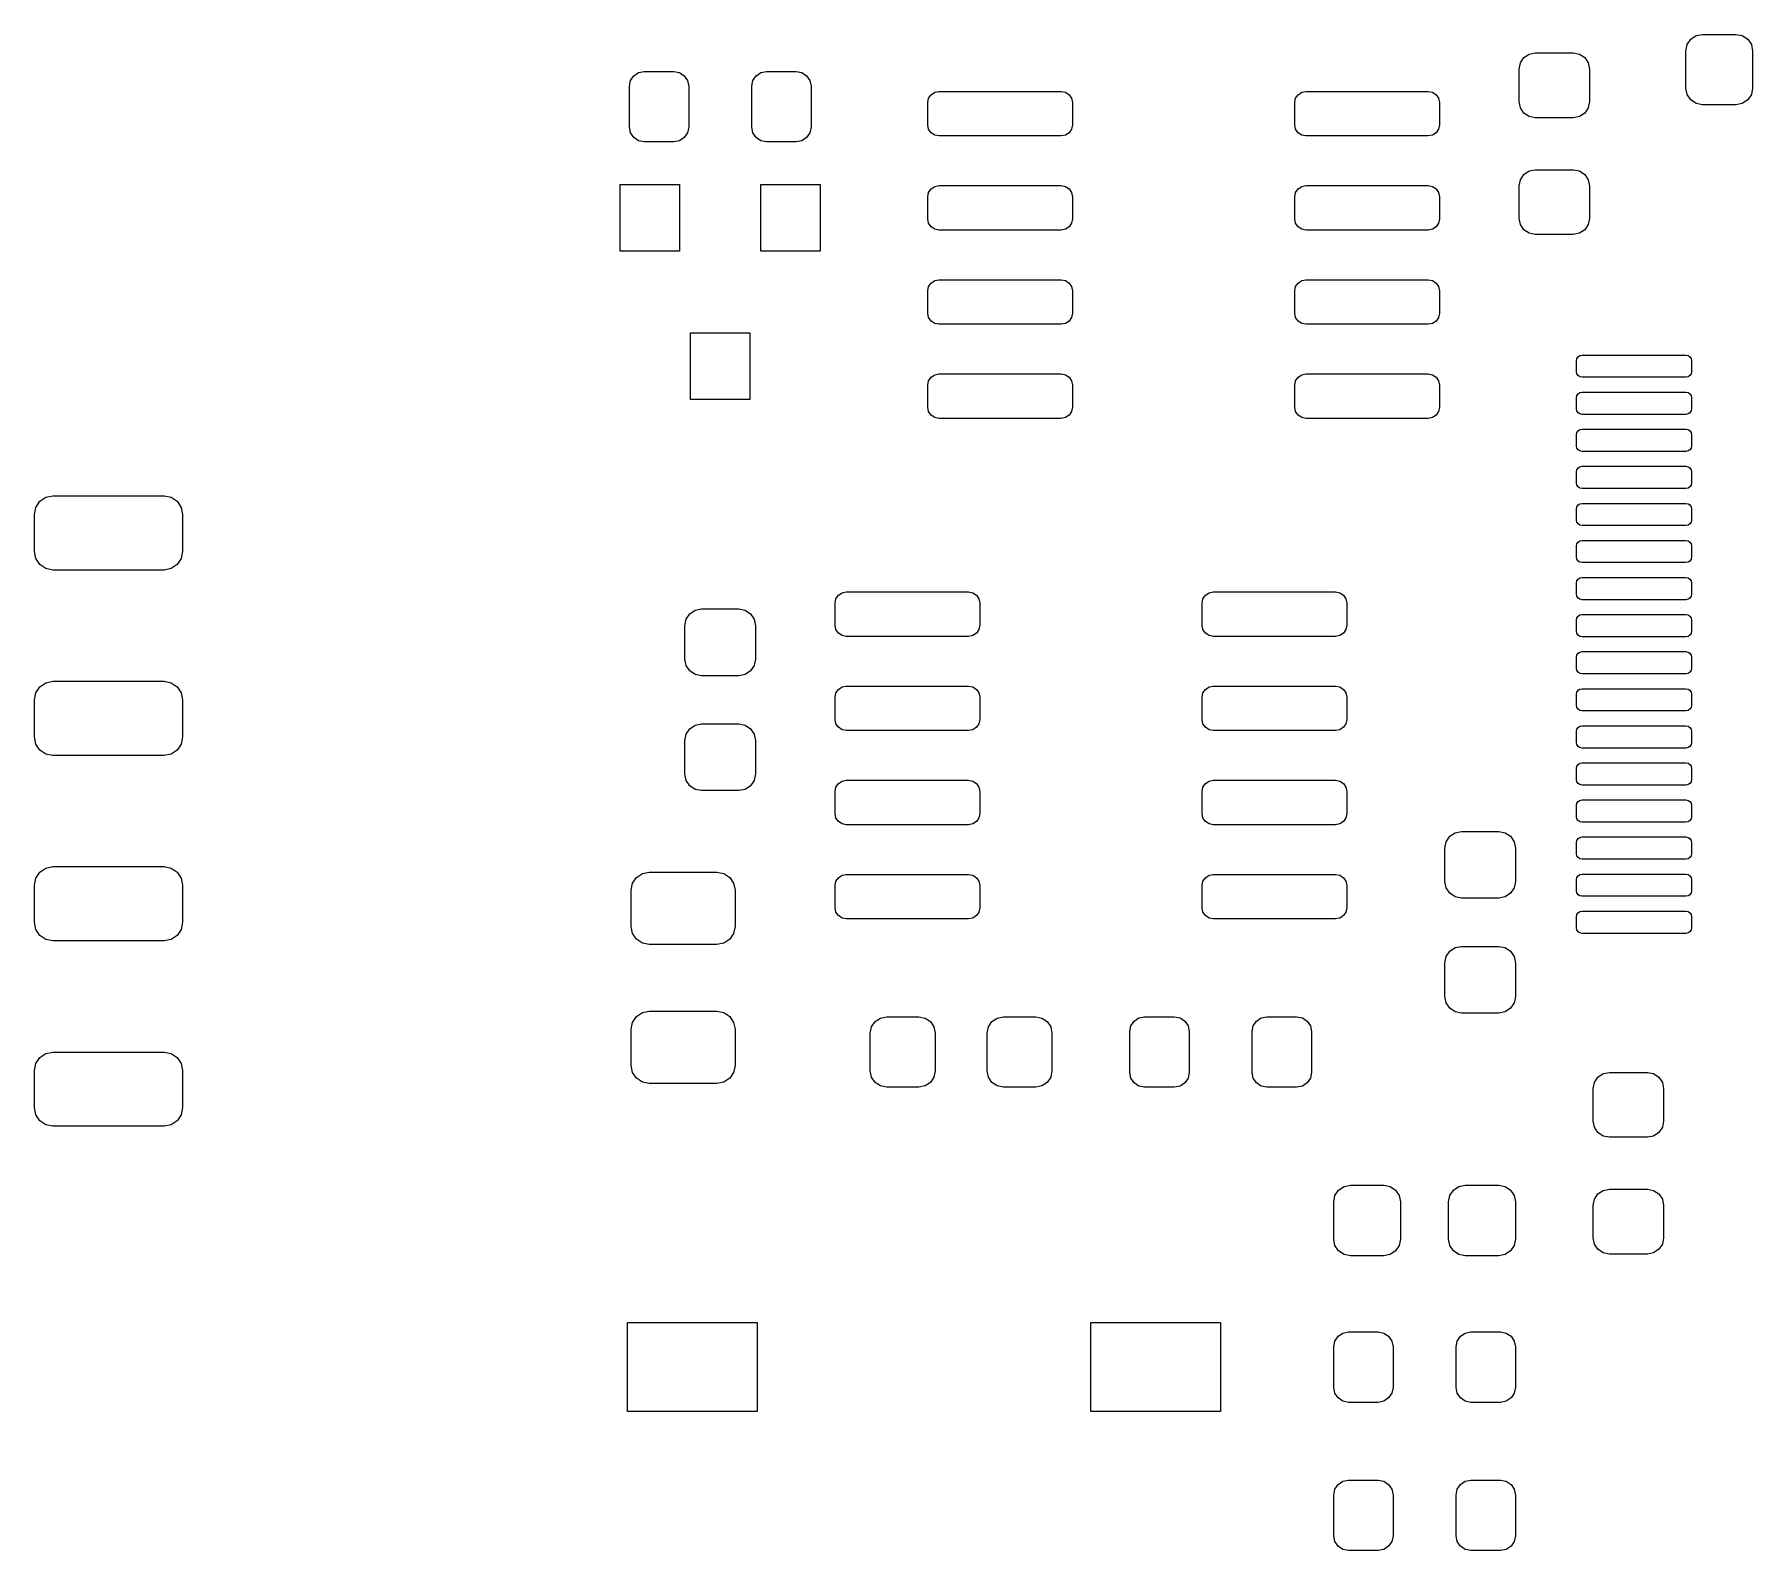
# Model space of a CAD drawing. Extents: x 101 to 146, y -117.2 to -96.5.
# Drawn here: x 101 to 124.17, y -116.97 to -96.53 of the extents above; entities that cross this region are included whole.
import ezdxf

# ---------------------------------------------------------------- set-up
doc = ezdxf.new("R2010")
doc.units = 0
doc.layers.add('BLACK', color=7, linetype='CONTINUOUS')

msp = doc.modelspace()

# ---------------------------------------------------------------- linework, layer by layer
at = {"layer": 'BLACK', "linetype": 'CONTINUOUS'}
for p, q in [((123.292, -96.6639), (123.341, -96.5909)), ((123.341, -96.5909), (123.414, -96.5421)), ((123.414, -96.5421), (123.5, -96.525)), ((123.5, -96.525), (123.95, -96.525)), ((123.95, -96.525), (124.036, -96.5421)), ((124.036, -96.5421), (124.109, -96.5909)), ((124.109, -96.5909), (124.158, -96.6639)), ((121.042, -96.91), (121.089, -96.8391)), ((121.089, -96.8391), (121.16, -96.7917)), ((121.16, -96.7917), (121.244, -96.775)), ((121.244, -96.775), (121.756, -96.775)), ((121.756, -96.775), (121.84, -96.7917)), ((121.84, -96.7917), (121.911, -96.8391)), ((121.911, -96.8391), (121.958, -96.91)), ((123.275, -96.75), (123.292, -96.6639)), ((123.275, -97.25), (123.275, -96.75)), ((124.158, -96.6639), (124.175, -96.75)), ((124.175, -96.75), (124.175, -97.25)), ((109.04, -97.1485), (109.084, -97.0836)), ((109.084, -97.0836), (109.148, -97.0402)), ((109.148, -97.0402), (109.225, -97.025)), ((109.225, -97.025), (109.625, -97.025)), ((109.625, -97.025), (109.702, -97.0402)), ((109.702, -97.0402), (109.766, -97.0836)), ((109.766, -97.0836), (109.81, -97.1485)), ((110.69, -97.1485), (110.734, -97.0836)), ((110.734, -97.0836), (110.798, -97.0402)), ((110.798, -97.0402), (110.875, -97.025)), ((110.875, -97.025), (111.275, -97.025)), ((111.275, -97.025), (111.352, -97.0402)), ((111.352, -97.0402), (111.416, -97.0836)), ((111.416, -97.0836), (111.46, -97.1485)), ((121.025, -96.9937), (121.042, -96.91)), ((121.025, -97.4312), (121.025, -96.9937)), ((121.958, -96.91), (121.975, -96.9937)), ((121.975, -96.9937), (121.975, -97.4312)), ((109.025, -97.225), (109.04, -97.1485)), ((109.025, -97.775), (109.025, -97.225)), ((109.81, -97.1485), (109.825, -97.225)), ((109.825, -97.225), (109.825, -97.775)), ((110.675, -97.225), (110.69, -97.1485)), ((110.675, -97.775), (110.675, -97.225)), ((111.46, -97.1485), (111.475, -97.225)), ((111.475, -97.225), (111.475, -97.775)), ((113.094, -97.3389), (113.143, -97.3064)), ((113.143, -97.3064), (113.2, -97.295)), ((113.2, -97.295), (114.85, -97.295)), ((114.85, -97.295), (114.907, -97.3064)), ((114.907, -97.3064), (114.956, -97.3389)), ((118.044, -97.3389), (118.093, -97.3064)), ((118.093, -97.3064), (118.15, -97.295)), ((118.15, -97.295), (119.8, -97.295)), ((119.8, -97.295), (119.857, -97.3064)), ((119.857, -97.3064), (119.906, -97.3389)), ((123.292, -97.3361), (123.275, -97.25)), ((124.175, -97.25), (124.158, -97.3361)), ((113.05, -97.445), (113.061, -97.3876)), ((113.05, -97.745), (113.05, -97.445)), ((113.061, -97.3876), (113.094, -97.3389)), ((114.956, -97.3389), (114.989, -97.3876)), ((114.989, -97.3876), (115, -97.445)), ((115, -97.445), (115, -97.745)), ((118, -97.445), (118.011, -97.3876)), ((118, -97.745), (118, -97.445)), ((118.011, -97.3876), (118.044, -97.3389)), ((119.906, -97.3389), (119.939, -97.3876)), ((119.939, -97.3876), (119.95, -97.445)), ((119.95, -97.445), (119.95, -97.745)), ((121.042, -97.515), (121.025, -97.4312)), ((121.089, -97.5859), (121.042, -97.515)), ((121.958, -97.515), (121.911, -97.5859)), ((121.975, -97.4312), (121.958, -97.515)), ((123.341, -97.4091), (123.292, -97.3361)), ((123.414, -97.4579), (123.341, -97.4091)), ((123.5, -97.475), (123.414, -97.4579)), ((123.95, -97.475), (123.5, -97.475)), ((124.036, -97.4579), (123.95, -97.475)), ((124.109, -97.4091), (124.036, -97.4579)), ((124.158, -97.3361), (124.109, -97.4091)), ((109.04, -97.8515), (109.025, -97.775)), ((109.825, -97.775), (109.81, -97.8515)), ((110.69, -97.8515), (110.675, -97.775)), ((111.475, -97.775), (111.46, -97.8515)), ((113.061, -97.8024), (113.05, -97.745)), ((115, -97.745), (114.989, -97.8024)), ((118.011, -97.8024), (118, -97.745)), ((119.95, -97.745), (119.939, -97.8024)), ((121.16, -97.6333), (121.089, -97.5859)), ((121.244, -97.65), (121.16, -97.6333)), ((121.756, -97.65), (121.244, -97.65)), ((121.84, -97.6333), (121.756, -97.65)), ((121.911, -97.5859), (121.84, -97.6333)), ((109.084, -97.9164), (109.04, -97.8515)), ((109.148, -97.9598), (109.084, -97.9164)), ((109.225, -97.975), (109.148, -97.9598)), ((109.625, -97.975), (109.225, -97.975)), ((109.702, -97.9598), (109.625, -97.975)), ((109.766, -97.9164), (109.702, -97.9598)), ((109.81, -97.8515), (109.766, -97.9164)), ((110.734, -97.9164), (110.69, -97.8515)), ((110.798, -97.9598), (110.734, -97.9164)), ((110.875, -97.975), (110.798, -97.9598)), ((111.275, -97.975), (110.875, -97.975)), ((111.352, -97.9598), (111.275, -97.975)), ((111.416, -97.9164), (111.352, -97.9598)), ((111.46, -97.8515), (111.416, -97.9164)), ((113.094, -97.8511), (113.061, -97.8024)), ((113.143, -97.8836), (113.094, -97.8511)), ((113.2, -97.895), (113.143, -97.8836)), ((114.85, -97.895), (113.2, -97.895)), ((114.907, -97.8836), (114.85, -97.895)), ((114.956, -97.8511), (114.907, -97.8836)), ((114.989, -97.8024), (114.956, -97.8511)), ((118.044, -97.8511), (118.011, -97.8024)), ((118.093, -97.8836), (118.044, -97.8511)), ((118.15, -97.895), (118.093, -97.8836)), ((119.8, -97.895), (118.15, -97.895)), ((119.857, -97.8836), (119.8, -97.895)), ((119.906, -97.8511), (119.857, -97.8836)), ((119.939, -97.8024), (119.906, -97.8511)), ((121.025, -98.5687), (121.042, -98.485)), ((121.042, -98.485), (121.089, -98.4141)), ((121.089, -98.4141), (121.16, -98.3667)), ((121.16, -98.3667), (121.244, -98.35)), ((121.244, -98.35), (121.756, -98.35)), ((121.756, -98.35), (121.84, -98.3667)), ((121.84, -98.3667), (121.911, -98.4141)), ((121.911, -98.4141), (121.958, -98.485)), ((121.958, -98.485), (121.975, -98.5687)), ((108.9, -99.45), (108.9, -98.55)), ((108.9, -98.55), (109.7, -98.55)), ((109.7, -98.55), (109.7, -99.45)), ((110.8, -99.45), (110.8, -98.55)), ((110.8, -98.55), (111.6, -98.55)), ((111.6, -98.55), (111.6, -99.45)), ((113.05, -98.715), (113.061, -98.6576)), ((113.05, -99.015), (113.05, -98.715)), ((113.061, -98.6576), (113.094, -98.6089)), ((113.094, -98.6089), (113.143, -98.5764)), ((113.143, -98.5764), (113.2, -98.565)), ((113.2, -98.565), (114.85, -98.565)), ((114.85, -98.565), (114.907, -98.5764)), ((114.907, -98.5764), (114.956, -98.6089)), ((114.956, -98.6089), (114.989, -98.6576)), ((114.989, -98.6576), (115, -98.715)), ((115, -98.715), (115, -99.015)), ((118, -98.715), (118.011, -98.6576)), ((118, -99.015), (118, -98.715)), ((118.011, -98.6576), (118.044, -98.6089)), ((118.044, -98.6089), (118.093, -98.5764)), ((118.093, -98.5764), (118.15, -98.565)), ((118.15, -98.565), (119.8, -98.565)), ((119.8, -98.565), (119.857, -98.5764)), ((119.857, -98.5764), (119.906, -98.6089)), ((119.906, -98.6089), (119.939, -98.6576)), ((119.939, -98.6576), (119.95, -98.715)), ((119.95, -98.715), (119.95, -99.015)), ((121.025, -99.0062), (121.025, -98.5687)), ((121.975, -98.5687), (121.975, -99.0062)), ((113.061, -99.0724), (113.05, -99.015)), ((113.094, -99.1211), (113.061, -99.0724)), ((113.143, -99.1536), (113.094, -99.1211)), ((113.2, -99.165), (113.143, -99.1536)), ((114.85, -99.165), (113.2, -99.165)), ((114.907, -99.1536), (114.85, -99.165)), ((114.956, -99.1211), (114.907, -99.1536)), ((114.989, -99.0724), (114.956, -99.1211)), ((115, -99.015), (114.989, -99.0724)), ((118.011, -99.0724), (118, -99.015)), ((118.044, -99.1211), (118.011, -99.0724)), ((118.093, -99.1536), (118.044, -99.1211)), ((118.15, -99.165), (118.093, -99.1536)), ((119.8, -99.165), (118.15, -99.165)), ((119.857, -99.1536), (119.8, -99.165)), ((119.906, -99.1211), (119.857, -99.1536)), ((119.939, -99.0724), (119.906, -99.1211)), ((119.95, -99.015), (119.939, -99.0724)), ((121.042, -99.09), (121.025, -99.0062)), ((121.089, -99.1609), (121.042, -99.09)), ((121.16, -99.2083), (121.089, -99.1609)), ((121.911, -99.1609), (121.84, -99.2083)), ((121.958, -99.09), (121.911, -99.1609)), ((121.975, -99.0062), (121.958, -99.09)), ((121.244, -99.225), (121.16, -99.2083)), ((121.756, -99.225), (121.244, -99.225)), ((121.84, -99.2083), (121.756, -99.225)), ((109.7, -99.45), (108.9, -99.45)), ((111.6, -99.45), (110.8, -99.45)), ((113.061, -99.9276), (113.094, -99.8789)), ((113.094, -99.8789), (113.143, -99.8464)), ((113.143, -99.8464), (113.2, -99.835)), ((113.2, -99.835), (114.85, -99.835)), ((114.85, -99.835), (114.907, -99.8464)), ((114.907, -99.8464), (114.956, -99.8789)), ((114.956, -99.8789), (114.989, -99.9276)), ((118.011, -99.9276), (118.044, -99.8789)), ((118.044, -99.8789), (118.093, -99.8464)), ((118.093, -99.8464), (118.15, -99.835)), ((118.15, -99.835), (119.8, -99.835)), ((119.8, -99.835), (119.857, -99.8464)), ((119.857, -99.8464), (119.906, -99.8789)), ((119.906, -99.8789), (119.939, -99.9276)), ((113.05, -99.985), (113.061, -99.9276)), ((113.05, -100.285), (113.05, -99.985)), ((114.989, -99.9276), (115, -99.985)), ((115, -99.985), (115, -100.285)), ((118, -99.985), (118.011, -99.9276)), ((118, -100.285), (118, -99.985)), ((119.939, -99.9276), (119.95, -99.985)), ((119.95, -99.985), (119.95, -100.285)), ((113.061, -100.342), (113.05, -100.285)), ((113.094, -100.391), (113.061, -100.342)), ((114.989, -100.342), (114.956, -100.391)), ((115, -100.285), (114.989, -100.342)), ((118.011, -100.342), (118, -100.285)), ((118.044, -100.391), (118.011, -100.342)), ((119.939, -100.342), (119.906, -100.391)), ((119.95, -100.285), (119.939, -100.342)), ((109.85, -101.45), (109.85, -100.55)), ((109.85, -100.55), (110.65, -100.55)), ((110.65, -100.55), (110.65, -101.45)), ((113.143, -100.424), (113.094, -100.391)), ((113.2, -100.435), (113.143, -100.424)), ((114.85, -100.435), (113.2, -100.435)), ((114.907, -100.424), (114.85, -100.435)), ((114.956, -100.391), (114.907, -100.424)), ((118.093, -100.424), (118.044, -100.391)), ((118.15, -100.435), (118.093, -100.424)), ((119.8, -100.435), (118.15, -100.435)), ((119.857, -100.424), (119.8, -100.435)), ((119.906, -100.391), (119.857, -100.424)), ((121.8, -100.925), (121.806, -100.896)), ((121.8, -101.075), (121.8, -100.925)), ((121.806, -100.896), (121.822, -100.872)), ((121.822, -100.872), (121.846, -100.856)), ((121.846, -100.856), (121.875, -100.85)), ((121.875, -100.85), (123.275, -100.85)), ((123.275, -100.85), (123.304, -100.856)), ((123.304, -100.856), (123.328, -100.872)), ((123.328, -100.872), (123.344, -100.896)), ((123.344, -100.896), (123.35, -100.925)), ((123.35, -100.925), (123.35, -101.075)), ((113.05, -101.255), (113.061, -101.198)), ((113.05, -101.555), (113.05, -101.255)), ((113.061, -101.198), (113.094, -101.149)), ((113.094, -101.149), (113.143, -101.116)), ((113.143, -101.116), (113.2, -101.105)), ((113.2, -101.105), (114.85, -101.105)), ((114.85, -101.105), (114.907, -101.116)), ((114.907, -101.116), (114.956, -101.149)), ((114.956, -101.149), (114.989, -101.198)), ((114.989, -101.198), (115, -101.255)), ((115, -101.255), (115, -101.555)), ((118, -101.255), (118.011, -101.198)), ((118, -101.555), (118, -101.255)), ((118.011, -101.198), (118.044, -101.149)), ((118.044, -101.149), (118.093, -101.116)), ((118.093, -101.116), (118.15, -101.105)), ((118.15, -101.105), (119.8, -101.105)), ((119.8, -101.105), (119.857, -101.116)), ((119.857, -101.116), (119.906, -101.149)), ((119.906, -101.149), (119.939, -101.198)), ((119.939, -101.198), (119.95, -101.255)), ((119.95, -101.255), (119.95, -101.555)), ((121.806, -101.104), (121.8, -101.075)), ((121.822, -101.128), (121.806, -101.104)), ((121.846, -101.144), (121.822, -101.128)), ((121.875, -101.15), (121.846, -101.144)), ((123.275, -101.15), (121.875, -101.15)), ((123.304, -101.144), (123.275, -101.15)), ((123.328, -101.128), (123.304, -101.144)), ((123.344, -101.104), (123.328, -101.128)), ((123.35, -101.075), (123.344, -101.104)), ((110.65, -101.45), (109.85, -101.45)), ((121.8, -101.425), (121.806, -101.396)), ((121.8, -101.575), (121.8, -101.425)), ((121.806, -101.396), (121.822, -101.372)), ((121.822, -101.372), (121.846, -101.356)), ((121.846, -101.356), (121.875, -101.35)), ((121.875, -101.35), (123.275, -101.35)), ((123.275, -101.35), (123.304, -101.356)), ((123.304, -101.356), (123.328, -101.372)), ((123.328, -101.372), (123.344, -101.396)), ((123.344, -101.396), (123.35, -101.425)), ((123.35, -101.425), (123.35, -101.575)), ((113.061, -101.612), (113.05, -101.555)), ((113.094, -101.661), (113.061, -101.612)), ((113.143, -101.694), (113.094, -101.661)), ((113.2, -101.705), (113.143, -101.694)), ((114.85, -101.705), (113.2, -101.705)), ((114.907, -101.694), (114.85, -101.705)), ((114.956, -101.661), (114.907, -101.694)), ((114.989, -101.612), (114.956, -101.661)), ((115, -101.555), (114.989, -101.612)), ((118.011, -101.612), (118, -101.555)), ((118.044, -101.661), (118.011, -101.612)), ((118.093, -101.694), (118.044, -101.661)), ((118.15, -101.705), (118.093, -101.694)), ((119.8, -101.705), (118.15, -101.705)), ((119.857, -101.694), (119.8, -101.705)), ((119.906, -101.661), (119.857, -101.694)), ((119.939, -101.612), (119.906, -101.661)), ((119.95, -101.555), (119.939, -101.612)), ((121.806, -101.604), (121.8, -101.575)), ((121.822, -101.628), (121.806, -101.604)), ((121.846, -101.644), (121.822, -101.628)), ((121.875, -101.65), (121.846, -101.644)), ((123.275, -101.65), (121.875, -101.65)), ((123.304, -101.644), (123.275, -101.65)), ((123.328, -101.628), (123.304, -101.644)), ((123.344, -101.604), (123.328, -101.628)), ((123.35, -101.575), (123.344, -101.604)), ((121.8, -101.925), (121.806, -101.896)), ((121.8, -102.075), (121.8, -101.925)), ((121.806, -101.896), (121.822, -101.872)), ((121.822, -101.872), (121.846, -101.856)), ((121.846, -101.856), (121.875, -101.85)), ((121.875, -101.85), (123.275, -101.85)), ((123.275, -101.85), (123.304, -101.856)), ((123.304, -101.856), (123.328, -101.872)), ((123.328, -101.872), (123.344, -101.896)), ((123.344, -101.896), (123.35, -101.925)), ((123.35, -101.925), (123.35, -102.075)), ((121.806, -102.104), (121.8, -102.075)), ((121.822, -102.128), (121.806, -102.104)), ((121.846, -102.144), (121.822, -102.128)), ((121.875, -102.15), (121.846, -102.144)), ((123.275, -102.15), (121.875, -102.15)), ((123.304, -102.144), (123.275, -102.15)), ((123.328, -102.128), (123.304, -102.144)), ((123.344, -102.104), (123.328, -102.128)), ((123.35, -102.075), (123.344, -102.104)), ((121.8, -102.425), (121.806, -102.396)), ((121.8, -102.575), (121.8, -102.425)), ((121.806, -102.396), (121.822, -102.372)), ((121.822, -102.372), (121.846, -102.356)), ((121.846, -102.356), (121.875, -102.35)), ((121.875, -102.35), (123.275, -102.35)), ((123.275, -102.35), (123.304, -102.356)), ((123.304, -102.356), (123.328, -102.372)), ((123.328, -102.372), (123.344, -102.396)), ((123.344, -102.396), (123.35, -102.425)), ((123.35, -102.425), (123.35, -102.575)), ((121.806, -102.604), (121.8, -102.575)), ((121.822, -102.628), (121.806, -102.604)), ((121.846, -102.644), (121.822, -102.628)), ((121.875, -102.65), (121.846, -102.644)), ((123.275, -102.65), (121.875, -102.65)), ((123.304, -102.644), (123.275, -102.65)), ((123.328, -102.628), (123.304, -102.644)), ((123.344, -102.604), (123.328, -102.628)), ((123.35, -102.575), (123.344, -102.604)), ((101.019, -102.904), (101.073, -102.823)), ((101.073, -102.823), (101.154, -102.769)), ((101.154, -102.769), (101.25, -102.75)), ((101.25, -102.75), (102.75, -102.75)), ((102.75, -102.75), (102.846, -102.769)), ((102.846, -102.769), (102.927, -102.823)), ((102.927, -102.823), (102.981, -102.904)), ((121.8, -102.925), (121.806, -102.896)), ((121.806, -102.896), (121.822, -102.872)), ((121.822, -102.872), (121.846, -102.856)), ((121.846, -102.856), (121.875, -102.85)), ((121.875, -102.85), (123.275, -102.85)), ((123.275, -102.85), (123.304, -102.856)), ((123.304, -102.856), (123.328, -102.872)), ((123.328, -102.872), (123.344, -102.896)), ((123.344, -102.896), (123.35, -102.925)), ((101, -103), (101.019, -102.904)), ((101, -103.5), (101, -103)), ((102.981, -102.904), (103, -103)), ((103, -103), (103, -103.5)), ((121.8, -103.075), (121.8, -102.925)), ((121.806, -103.104), (121.8, -103.075)), ((121.822, -103.128), (121.806, -103.104)), ((121.846, -103.144), (121.822, -103.128)), ((123.328, -103.128), (123.304, -103.144)), ((123.344, -103.104), (123.328, -103.128)), ((123.35, -103.075), (123.344, -103.104)), ((123.35, -102.925), (123.35, -103.075)), ((121.822, -103.372), (121.846, -103.356)), ((121.875, -103.15), (121.846, -103.144)), ((121.846, -103.356), (121.875, -103.35)), ((123.275, -103.15), (121.875, -103.15)), ((121.875, -103.35), (123.275, -103.35)), ((123.304, -103.144), (123.275, -103.15)), ((123.275, -103.35), (123.304, -103.356)), ((123.304, -103.356), (123.328, -103.372)), ((101.019, -103.596), (101, -103.5)), ((103, -103.5), (102.981, -103.596)), ((121.8, -103.425), (121.806, -103.396)), ((121.8, -103.575), (121.8, -103.425)), ((121.806, -103.604), (121.8, -103.575)), ((121.806, -103.396), (121.822, -103.372)), ((123.328, -103.372), (123.344, -103.396)), ((123.344, -103.396), (123.35, -103.425)), ((123.35, -103.575), (123.344, -103.604)), ((123.35, -103.425), (123.35, -103.575)), ((101.073, -103.677), (101.019, -103.596)), ((101.154, -103.731), (101.073, -103.677)), ((101.25, -103.75), (101.154, -103.731)), ((102.75, -103.75), (101.25, -103.75)), ((102.846, -103.731), (102.75, -103.75)), ((102.927, -103.677), (102.846, -103.731)), ((102.981, -103.596), (102.927, -103.677)), ((121.822, -103.628), (121.806, -103.604)), ((121.846, -103.644), (121.822, -103.628)), ((121.875, -103.65), (121.846, -103.644)), ((123.275, -103.65), (121.875, -103.65)), ((123.304, -103.644), (123.275, -103.65)), ((123.328, -103.628), (123.304, -103.644)), ((123.344, -103.604), (123.328, -103.628)), ((111.893, -104.056), (111.95, -104.045)), ((111.95, -104.045), (113.6, -104.045)), ((113.6, -104.045), (113.657, -104.056)), ((116.843, -104.056), (116.9, -104.045)), ((116.9, -104.045), (118.55, -104.045)), ((118.55, -104.045), (118.607, -104.056)), ((121.8, -103.925), (121.806, -103.896)), ((121.8, -104.075), (121.8, -103.925)), ((121.806, -103.896), (121.822, -103.872)), ((121.822, -103.872), (121.846, -103.856)), ((121.846, -103.856), (121.875, -103.85)), ((121.875, -103.85), (123.275, -103.85)), ((123.275, -103.85), (123.304, -103.856)), ((123.304, -103.856), (123.328, -103.872)), ((123.328, -103.872), (123.344, -103.896)), ((123.344, -103.896), (123.35, -103.925)), ((123.35, -103.925), (123.35, -104.075)), ((109.914, -104.292), (110, -104.275)), ((110, -104.275), (110.5, -104.275)), ((110.5, -104.275), (110.586, -104.292)), ((111.8, -104.195), (111.811, -104.138)), ((111.8, -104.495), (111.8, -104.195)), ((111.811, -104.138), (111.844, -104.089)), ((111.844, -104.089), (111.893, -104.056)), ((113.657, -104.056), (113.706, -104.089)), ((113.706, -104.089), (113.739, -104.138)), ((113.739, -104.138), (113.75, -104.195)), ((113.75, -104.195), (113.75, -104.495)), ((116.75, -104.195), (116.761, -104.138)), ((116.75, -104.495), (116.75, -104.195)), ((116.761, -104.138), (116.794, -104.089)), ((116.794, -104.089), (116.843, -104.056)), ((118.607, -104.056), (118.656, -104.089)), ((118.656, -104.089), (118.689, -104.138)), ((118.689, -104.138), (118.7, -104.195)), ((118.7, -104.195), (118.7, -104.495)), ((121.806, -104.104), (121.8, -104.075)), ((121.822, -104.128), (121.806, -104.104)), ((121.846, -104.144), (121.822, -104.128)), ((121.875, -104.15), (121.846, -104.144)), ((123.275, -104.15), (121.875, -104.15)), ((123.304, -104.144), (123.275, -104.15)), ((123.328, -104.128), (123.304, -104.144)), ((123.344, -104.104), (123.328, -104.128)), ((123.35, -104.075), (123.344, -104.104)), ((109.775, -104.5), (109.792, -104.414)), ((109.775, -104.95), (109.775, -104.5)), ((109.792, -104.414), (109.841, -104.341)), ((109.841, -104.341), (109.914, -104.292)), ((110.586, -104.292), (110.659, -104.341)), ((110.659, -104.341), (110.708, -104.414)), ((110.708, -104.414), (110.725, -104.5)), ((110.725, -104.5), (110.725, -104.95)), ((111.811, -104.552), (111.8, -104.495)), ((113.75, -104.495), (113.739, -104.552)), ((116.761, -104.552), (116.75, -104.495)), ((118.7, -104.495), (118.689, -104.552)), ((121.8, -104.425), (121.806, -104.396)), ((121.8, -104.575), (121.8, -104.425)), ((121.806, -104.396), (121.822, -104.372)), ((121.822, -104.372), (121.846, -104.356)), ((121.846, -104.356), (121.875, -104.35)), ((121.875, -104.35), (123.275, -104.35)), ((123.275, -104.35), (123.304, -104.356)), ((123.304, -104.356), (123.328, -104.372)), ((123.328, -104.372), (123.344, -104.396)), ((123.344, -104.396), (123.35, -104.425)), ((123.35, -104.425), (123.35, -104.575)), ((111.844, -104.601), (111.811, -104.552)), ((111.893, -104.634), (111.844, -104.601)), ((111.95, -104.645), (111.893, -104.634)), ((113.6, -104.645), (111.95, -104.645)), ((113.657, -104.634), (113.6, -104.645)), ((113.706, -104.601), (113.657, -104.634)), ((113.739, -104.552), (113.706, -104.601)), ((116.794, -104.601), (116.761, -104.552)), ((116.843, -104.634), (116.794, -104.601)), ((116.9, -104.645), (116.843, -104.634)), ((118.55, -104.645), (116.9, -104.645)), ((118.607, -104.634), (118.55, -104.645)), ((118.656, -104.601), (118.607, -104.634)), ((118.689, -104.552), (118.656, -104.601)), ((121.806, -104.604), (121.8, -104.575)), ((121.822, -104.628), (121.806, -104.604)), ((121.846, -104.644), (121.822, -104.628)), ((121.875, -104.65), (121.846, -104.644)), ((123.275, -104.65), (121.875, -104.65)), ((123.304, -104.644), (123.275, -104.65)), ((123.328, -104.628), (123.304, -104.644)), ((123.344, -104.604), (123.328, -104.628)), ((123.35, -104.575), (123.344, -104.604)), ((109.792, -105.036), (109.775, -104.95)), ((110.725, -104.95), (110.708, -105.036)), ((121.8, -104.925), (121.806, -104.896)), ((121.8, -105.075), (121.8, -104.925)), ((121.806, -104.896), (121.822, -104.872)), ((121.822, -104.872), (121.846, -104.856)), ((121.846, -104.856), (121.875, -104.85)), ((121.875, -104.85), (123.275, -104.85)), ((123.275, -104.85), (123.304, -104.856)), ((123.304, -104.856), (123.328, -104.872)), ((123.328, -104.872), (123.344, -104.896)), ((123.344, -104.896), (123.35, -104.925)), ((123.35, -104.925), (123.35, -105.075)), ((109.841, -105.109), (109.792, -105.036)), ((109.914, -105.158), (109.841, -105.109)), ((110, -105.175), (109.914, -105.158)), ((110.5, -105.175), (110, -105.175)), ((110.586, -105.158), (110.5, -105.175)), ((110.659, -105.109), (110.586, -105.158)), ((110.708, -105.036), (110.659, -105.109)), ((121.806, -105.104), (121.8, -105.075)), ((121.822, -105.128), (121.806, -105.104)), ((121.846, -105.144), (121.822, -105.128)), ((121.875, -105.15), (121.846, -105.144)), ((123.275, -105.15), (121.875, -105.15)), ((123.304, -105.144), (123.275, -105.15)), ((123.328, -105.128), (123.304, -105.144)), ((123.344, -105.104), (123.328, -105.128)), ((123.35, -105.075), (123.344, -105.104)), ((101, -105.5), (101.019, -105.404)), ((101.019, -105.404), (101.073, -105.323)), ((101.073, -105.323), (101.154, -105.269)), ((101.154, -105.269), (101.25, -105.25)), ((101.25, -105.25), (102.75, -105.25)), ((102.75, -105.25), (102.846, -105.269)), ((102.846, -105.269), (102.927, -105.323)), ((102.927, -105.323), (102.981, -105.404)), ((102.981, -105.404), (103, -105.5)), ((111.8, -105.465), (111.811, -105.408)), ((111.811, -105.408), (111.844, -105.359)), ((111.844, -105.359), (111.893, -105.326)), ((111.893, -105.326), (111.95, -105.315)), ((111.95, -105.315), (113.6, -105.315)), ((113.6, -105.315), (113.657, -105.326)), ((113.657, -105.326), (113.706, -105.359)), ((113.706, -105.359), (113.739, -105.408)), ((113.739, -105.408), (113.75, -105.465)), ((116.75, -105.465), (116.761, -105.408)), ((116.761, -105.408), (116.794, -105.359)), ((116.794, -105.359), (116.843, -105.326)), ((116.843, -105.326), (116.9, -105.315)), ((116.9, -105.315), (118.55, -105.315)), ((118.55, -105.315), (118.607, -105.326)), ((118.607, -105.326), (118.656, -105.359)), ((118.656, -105.359), (118.689, -105.408)), ((118.689, -105.408), (118.7, -105.465)), ((121.8, -105.425), (121.806, -105.396)), ((121.8, -105.575), (121.8, -105.425)), ((121.806, -105.396), (121.822, -105.372)), ((121.822, -105.372), (121.846, -105.356)), ((121.846, -105.356), (121.875, -105.35)), ((121.875, -105.35), (123.275, -105.35)), ((123.275, -105.35), (123.304, -105.356)), ((123.304, -105.356), (123.328, -105.372)), ((123.328, -105.372), (123.344, -105.396)), ((123.344, -105.396), (123.35, -105.425)), ((123.35, -105.425), (123.35, -105.575)), ((101, -106), (101, -105.5)), ((103, -105.5), (103, -106)), ((111.8, -105.765), (111.8, -105.465)), ((113.75, -105.465), (113.75, -105.765)), ((116.75, -105.765), (116.75, -105.465)), ((118.7, -105.465), (118.7, -105.765)), ((121.806, -105.604), (121.8, -105.575)), ((121.822, -105.628), (121.806, -105.604)), ((121.846, -105.644), (121.822, -105.628)), ((121.875, -105.65), (121.846, -105.644)), ((123.275, -105.65), (121.875, -105.65)), ((123.304, -105.644), (123.275, -105.65)), ((123.328, -105.628), (123.304, -105.644)), ((123.344, -105.604), (123.328, -105.628)), ((123.35, -105.575), (123.344, -105.604)), ((109.792, -105.964), (109.841, -105.891)), ((109.841, -105.891), (109.914, -105.842)), ((109.914, -105.842), (110, -105.825)), ((110, -105.825), (110.5, -105.825)), ((110.5, -105.825), (110.586, -105.842)), ((110.586, -105.842), (110.659, -105.891)), ((110.659, -105.891), (110.708, -105.964)), ((111.811, -105.822), (111.8, -105.765)), ((111.844, -105.871), (111.811, -105.822)), ((111.893, -105.904), (111.844, -105.871)), ((111.95, -105.915), (111.893, -105.904)), ((113.657, -105.904), (113.6, -105.915)), ((113.706, -105.871), (113.657, -105.904)), ((113.739, -105.822), (113.706, -105.871)), ((113.75, -105.765), (113.739, -105.822)), ((116.761, -105.822), (116.75, -105.765)), ((116.794, -105.871), (116.761, -105.822)), ((116.843, -105.904), (116.794, -105.871)), ((116.9, -105.915), (116.843, -105.904)), ((118.607, -105.904), (118.55, -105.915)), ((118.656, -105.871), (118.607, -105.904)), ((118.689, -105.822), (118.656, -105.871)), ((118.7, -105.765), (118.689, -105.822)), ((121.8, -105.925), (121.806, -105.896)), ((121.806, -105.896), (121.822, -105.872)), ((121.822, -105.872), (121.846, -105.856)), ((121.846, -105.856), (121.875, -105.85)), ((121.875, -105.85), (123.275, -105.85)), ((123.275, -105.85), (123.304, -105.856)), ((123.304, -105.856), (123.328, -105.872)), ((123.328, -105.872), (123.344, -105.896)), ((123.344, -105.896), (123.35, -105.925)), ((101.019, -106.096), (101, -106)), ((101.073, -106.177), (101.019, -106.096)), ((102.981, -106.096), (102.927, -106.177)), ((103, -106), (102.981, -106.096)), ((109.775, -106.05), (109.792, -105.964)), ((109.775, -106.5), (109.775, -106.05)), ((110.708, -105.964), (110.725, -106.05)), ((110.725, -106.05), (110.725, -106.5)), ((113.6, -105.915), (111.95, -105.915)), ((118.55, -105.915), (116.9, -105.915)), ((121.8, -106.075), (121.8, -105.925)), ((121.806, -106.104), (121.8, -106.075)), ((121.822, -106.128), (121.806, -106.104)), ((121.846, -106.144), (121.822, -106.128)), ((123.328, -106.128), (123.304, -106.144)), ((123.344, -106.104), (123.328, -106.128)), ((123.35, -106.075), (123.344, -106.104)), ((123.35, -105.925), (123.35, -106.075)), ((101.154, -106.231), (101.073, -106.177)), ((101.25, -106.25), (101.154, -106.231)), ((102.75, -106.25), (101.25, -106.25)), ((102.846, -106.231), (102.75, -106.25)), ((102.927, -106.177), (102.846, -106.231)), ((121.806, -106.396), (121.822, -106.372)), ((121.822, -106.372), (121.846, -106.356)), ((121.875, -106.15), (121.846, -106.144)), ((121.846, -106.356), (121.875, -106.35)), ((123.275, -106.15), (121.875, -106.15)), ((121.875, -106.35), (123.275, -106.35)), ((123.304, -106.144), (123.275, -106.15)), ((123.275, -106.35), (123.304, -106.356)), ((123.304, -106.356), (123.328, -106.372)), ((123.328, -106.372), (123.344, -106.396)), ((109.792, -106.586), (109.775, -106.5)), ((109.841, -106.659), (109.792, -106.586)), ((110.708, -106.586), (110.659, -106.659)), ((110.725, -106.5), (110.708, -106.586)), ((111.844, -106.629), (111.893, -106.596)), ((111.893, -106.596), (111.95, -106.585)), ((111.95, -106.585), (113.6, -106.585)), ((113.6, -106.585), (113.657, -106.596)), ((113.657, -106.596), (113.706, -106.629)), ((116.794, -106.629), (116.843, -106.596)), ((116.843, -106.596), (116.9, -106.585)), ((116.9, -106.585), (118.55, -106.585)), ((118.55, -106.585), (118.607, -106.596)), ((118.607, -106.596), (118.656, -106.629)), ((121.8, -106.425), (121.806, -106.396)), ((121.8, -106.575), (121.8, -106.425)), ((121.806, -106.604), (121.8, -106.575)), ((121.822, -106.628), (121.806, -106.604)), ((123.344, -106.604), (123.328, -106.628)), ((123.344, -106.396), (123.35, -106.425)), ((123.35, -106.575), (123.344, -106.604)), ((123.35, -106.425), (123.35, -106.575)), ((109.914, -106.708), (109.841, -106.659)), ((110, -106.725), (109.914, -106.708)), ((110.5, -106.725), (110, -106.725)), ((110.586, -106.708), (110.5, -106.725)), ((110.659, -106.659), (110.586, -106.708)), ((111.8, -106.735), (111.811, -106.678)), ((111.8, -107.035), (111.8, -106.735)), ((111.811, -106.678), (111.844, -106.629)), ((113.706, -106.629), (113.739, -106.678)), ((113.739, -106.678), (113.75, -106.735)), ((113.75, -106.735), (113.75, -107.035)), ((116.75, -106.735), (116.761, -106.678)), ((116.75, -107.035), (116.75, -106.735)), ((116.761, -106.678), (116.794, -106.629)), ((118.656, -106.629), (118.689, -106.678)), ((118.689, -106.678), (118.7, -106.735)), ((118.7, -106.735), (118.7, -107.035)), ((121.846, -106.644), (121.822, -106.628)), ((121.875, -106.65), (121.846, -106.644)), ((123.275, -106.65), (121.875, -106.65)), ((123.304, -106.644), (123.275, -106.65)), ((123.328, -106.628), (123.304, -106.644)), ((111.811, -107.092), (111.8, -107.035)), ((113.75, -107.035), (113.739, -107.092)), ((116.761, -107.092), (116.75, -107.035)), ((118.7, -107.035), (118.689, -107.092)), ((121.8, -106.925), (121.806, -106.896)), ((121.8, -107.075), (121.8, -106.925)), ((121.806, -106.896), (121.822, -106.872)), ((121.822, -106.872), (121.846, -106.856)), ((121.846, -106.856), (121.875, -106.85)), ((121.875, -106.85), (123.275, -106.85)), ((123.275, -106.85), (123.304, -106.856)), ((123.304, -106.856), (123.328, -106.872)), ((123.328, -106.872), (123.344, -106.896)), ((123.344, -106.896), (123.35, -106.925)), ((123.35, -106.925), (123.35, -107.075)), ((111.844, -107.141), (111.811, -107.092)), ((111.893, -107.174), (111.844, -107.141)), ((111.95, -107.185), (111.893, -107.174)), ((113.6, -107.185), (111.95, -107.185)), ((113.657, -107.174), (113.6, -107.185)), ((113.706, -107.141), (113.657, -107.174)), ((113.739, -107.092), (113.706, -107.141)), ((116.794, -107.141), (116.761, -107.092)), ((116.843, -107.174), (116.794, -107.141)), ((116.9, -107.185), (116.843, -107.174)), ((118.55, -107.185), (116.9, -107.185)), ((118.607, -107.174), (118.55, -107.185)), ((118.656, -107.141), (118.607, -107.174)), ((118.689, -107.092), (118.656, -107.141)), ((120.091, -107.341), (120.164, -107.292)), ((120.164, -107.292), (120.25, -107.275)), ((120.25, -107.275), (120.75, -107.275)), ((120.75, -107.275), (120.836, -107.292)), ((120.836, -107.292), (120.909, -107.341)), ((121.806, -107.104), (121.8, -107.075)), ((121.822, -107.128), (121.806, -107.104)), ((121.846, -107.144), (121.822, -107.128)), ((121.875, -107.15), (121.846, -107.144)), ((123.275, -107.15), (121.875, -107.15)), ((123.304, -107.144), (123.275, -107.15)), ((123.328, -107.128), (123.304, -107.144)), ((123.344, -107.104), (123.328, -107.128)), ((123.35, -107.075), (123.344, -107.104)), ((120.025, -107.5), (120.042, -107.414)), ((120.025, -107.95), (120.025, -107.5)), ((120.042, -107.414), (120.091, -107.341)), ((120.909, -107.341), (120.958, -107.414)), ((120.958, -107.414), (120.975, -107.5)), ((120.975, -107.5), (120.975, -107.95)), ((121.8, -107.425), (121.806, -107.396)), ((121.8, -107.575), (121.8, -107.425)), ((121.806, -107.396), (121.822, -107.372)), ((121.822, -107.372), (121.846, -107.356)), ((121.846, -107.356), (121.875, -107.35)), ((121.875, -107.35), (123.275, -107.35)), ((123.275, -107.35), (123.304, -107.356)), ((123.304, -107.356), (123.328, -107.372)), ((123.328, -107.372), (123.344, -107.396)), ((123.344, -107.396), (123.35, -107.425)), ((123.35, -107.425), (123.35, -107.575)), ((101.154, -107.769), (101.25, -107.75)), ((101.25, -107.75), (102.75, -107.75)), ((102.75, -107.75), (102.846, -107.769)), ((121.806, -107.604), (121.8, -107.575)), ((121.822, -107.628), (121.806, -107.604)), ((121.846, -107.644), (121.822, -107.628)), ((121.875, -107.65), (121.846, -107.644)), ((123.275, -107.65), (121.875, -107.65)), ((123.304, -107.644), (123.275, -107.65)), ((123.328, -107.628), (123.304, -107.644)), ((123.344, -107.604), (123.328, -107.628)), ((123.35, -107.575), (123.344, -107.604)), ((101, -108), (101.019, -107.904)), ((101.019, -107.904), (101.073, -107.823)), ((101.073, -107.823), (101.154, -107.769)), ((102.846, -107.769), (102.927, -107.823)), ((102.927, -107.823), (102.981, -107.904)), ((102.981, -107.904), (103, -108)), ((109.05, -108.069), (109.069, -107.975)), ((109.069, -107.975), (109.121, -107.896)), ((109.121, -107.896), (109.2, -107.844)), ((109.2, -107.844), (109.294, -107.825)), ((109.294, -107.825), (110.206, -107.825)), ((110.206, -107.825), (110.3, -107.844)), ((110.3, -107.844), (110.379, -107.896)), ((110.379, -107.896), (110.431, -107.975)), ((110.431, -107.975), (110.45, -108.069)), ((111.8, -108.005), (111.811, -107.948)), ((111.811, -107.948), (111.844, -107.899)), ((111.844, -107.899), (111.893, -107.866)), ((111.893, -107.866), (111.95, -107.855)), ((111.95, -107.855), (113.6, -107.855)), ((113.6, -107.855), (113.657, -107.866)), ((113.657, -107.866), (113.706, -107.899)), ((113.706, -107.899), (113.739, -107.948)), ((113.739, -107.948), (113.75, -108.005)), ((116.75, -108.005), (116.761, -107.948)), ((116.761, -107.948), (116.794, -107.899)), ((116.794, -107.899), (116.843, -107.866)), ((116.843, -107.866), (116.9, -107.855)), ((116.9, -107.855), (118.55, -107.855)), ((118.55, -107.855), (118.607, -107.866)), ((118.607, -107.866), (118.656, -107.899)), ((118.656, -107.899), (118.689, -107.948)), ((118.689, -107.948), (118.7, -108.005)), ((120.042, -108.036), (120.025, -107.95)), ((120.975, -107.95), (120.958, -108.036)), ((121.8, -107.925), (121.806, -107.896)), ((121.8, -108.075), (121.8, -107.925)), ((121.806, -107.896), (121.822, -107.872)), ((121.822, -107.872), (121.846, -107.856)), ((121.846, -107.856), (121.875, -107.85)), ((121.875, -107.85), (123.275, -107.85)), ((123.275, -107.85), (123.304, -107.856)), ((123.304, -107.856), (123.328, -107.872)), ((123.328, -107.872), (123.344, -107.896)), ((123.344, -107.896), (123.35, -107.925)), ((123.35, -107.925), (123.35, -108.075)), ((101, -108.5), (101, -108)), ((103, -108), (103, -108.5)), ((109.05, -108.556), (109.05, -108.069)), ((110.45, -108.069), (110.45, -108.556)), ((111.8, -108.305), (111.8, -108.005)), ((113.75, -108.005), (113.75, -108.305)), ((116.75, -108.305), (116.75, -108.005)), ((118.7, -108.005), (118.7, -108.305)), ((120.091, -108.109), (120.042, -108.036)), ((120.164, -108.158), (120.091, -108.109)), ((120.25, -108.175), (120.164, -108.158)), ((120.75, -108.175), (120.25, -108.175)), ((120.836, -108.158), (120.75, -108.175)), ((120.909, -108.109), (120.836, -108.158)), ((120.958, -108.036), (120.909, -108.109)), ((121.806, -108.104), (121.8, -108.075)), ((121.822, -108.128), (121.806, -108.104)), ((121.846, -108.144), (121.822, -108.128)), ((121.875, -108.15), (121.846, -108.144)), ((123.275, -108.15), (121.875, -108.15)), ((123.304, -108.144), (123.275, -108.15)), ((123.328, -108.128), (123.304, -108.144)), ((123.344, -108.104), (123.328, -108.128)), ((123.35, -108.075), (123.344, -108.104)), ((111.811, -108.362), (111.8, -108.305)), ((111.844, -108.411), (111.811, -108.362)), ((111.893, -108.444), (111.844, -108.411)), ((111.95, -108.455), (111.893, -108.444)), ((113.6, -108.455), (111.95, -108.455)), ((113.657, -108.444), (113.6, -108.455)), ((113.706, -108.411), (113.657, -108.444)), ((113.739, -108.362), (113.706, -108.411)), ((113.75, -108.305), (113.739, -108.362)), ((116.761, -108.362), (116.75, -108.305)), ((116.794, -108.411), (116.761, -108.362)), ((116.843, -108.444), (116.794, -108.411)), ((116.9, -108.455), (116.843, -108.444)), ((118.55, -108.455), (116.9, -108.455)), ((118.607, -108.444), (118.55, -108.455)), ((118.656, -108.411), (118.607, -108.444)), ((118.689, -108.362), (118.656, -108.411)), ((118.7, -108.305), (118.689, -108.362)), ((121.8, -108.425), (121.806, -108.396)), ((121.8, -108.575), (121.8, -108.425)), ((121.806, -108.396), (121.822, -108.372)), ((121.822, -108.372), (121.846, -108.356)), ((121.846, -108.356), (121.875, -108.35)), ((121.875, -108.35), (123.275, -108.35)), ((123.275, -108.35), (123.304, -108.356)), ((123.304, -108.356), (123.328, -108.372)), ((123.328, -108.372), (123.344, -108.396)), ((123.344, -108.396), (123.35, -108.425)), ((123.35, -108.425), (123.35, -108.575)), ((101.019, -108.596), (101, -108.5)), ((101.073, -108.677), (101.019, -108.596)), ((101.154, -108.731), (101.073, -108.677)), ((102.927, -108.677), (102.846, -108.731)), ((102.981, -108.596), (102.927, -108.677)), ((103, -108.5), (102.981, -108.596)), ((109.069, -108.65), (109.05, -108.556)), ((109.121, -108.729), (109.069, -108.65)), ((110.431, -108.65), (110.379, -108.729)), ((110.45, -108.556), (110.431, -108.65)), ((121.806, -108.604), (121.8, -108.575)), ((121.822, -108.628), (121.806, -108.604)), ((121.846, -108.644), (121.822, -108.628)), ((121.875, -108.65), (121.846, -108.644)), ((123.275, -108.65), (121.875, -108.65)), ((123.304, -108.644), (123.275, -108.65)), ((123.328, -108.628), (123.304, -108.644)), ((123.344, -108.604), (123.328, -108.628)), ((123.35, -108.575), (123.344, -108.604)), ((101.25, -108.75), (101.154, -108.731)), ((102.75, -108.75), (101.25, -108.75)), ((102.846, -108.731), (102.75, -108.75)), ((109.2, -108.781), (109.121, -108.729)), ((109.294, -108.8), (109.2, -108.781)), ((110.206, -108.8), (109.294, -108.8)), ((110.3, -108.781), (110.206, -108.8)), ((110.379, -108.729), (110.3, -108.781)), ((120.042, -108.964), (120.091, -108.891)), ((120.091, -108.891), (120.164, -108.842)), ((120.164, -108.842), (120.25, -108.825)), ((120.25, -108.825), (120.75, -108.825)), ((120.75, -108.825), (120.836, -108.842)), ((120.836, -108.842), (120.909, -108.891)), ((120.909, -108.891), (120.958, -108.964)), ((120.025, -109.05), (120.042, -108.964)), ((120.025, -109.5), (120.025, -109.05)), ((120.958, -108.964), (120.975, -109.05)), ((120.975, -109.05), (120.975, -109.5)), ((120.042, -109.586), (120.025, -109.5)), ((120.091, -109.659), (120.042, -109.586)), ((120.958, -109.586), (120.909, -109.659)), ((120.975, -109.5), (120.958, -109.586)), ((109.069, -109.85), (109.121, -109.771)), ((109.121, -109.771), (109.2, -109.719)), ((109.2, -109.719), (109.294, -109.7)), ((109.294, -109.7), (110.206, -109.7)), ((110.206, -109.7), (110.3, -109.719)), ((110.3, -109.719), (110.379, -109.771)), ((110.379, -109.771), (110.431, -109.85)), ((112.292, -109.91), (112.339, -109.839)), ((112.339, -109.839), (112.41, -109.792)), ((112.41, -109.792), (112.494, -109.775)), ((112.494, -109.775), (112.931, -109.775)), ((112.931, -109.775), (113.015, -109.792)), ((113.015, -109.792), (113.086, -109.839)), ((113.086, -109.839), (113.133, -109.91)), ((113.867, -109.91), (113.914, -109.839)), ((113.914, -109.839), (113.985, -109.792)), ((113.985, -109.792), (114.069, -109.775)), ((114.069, -109.775), (114.506, -109.775)), ((114.506, -109.775), (114.59, -109.792)), ((114.59, -109.792), (114.661, -109.839)), ((114.661, -109.839), (114.708, -109.91)), ((115.79, -109.898), (115.834, -109.834)), ((115.834, -109.834), (115.898, -109.79)), ((115.898, -109.79), (115.975, -109.775)), ((115.975, -109.775), (116.375, -109.775)), ((116.375, -109.775), (116.452, -109.79)), ((116.452, -109.79), (116.516, -109.834)), ((116.516, -109.834), (116.56, -109.898)), ((117.44, -109.898), (117.484, -109.834)), ((117.484, -109.834), (117.548, -109.79)), ((117.548, -109.79), (117.625, -109.775)), ((117.625, -109.775), (118.025, -109.775)), ((118.025, -109.775), (118.102, -109.79)), ((118.102, -109.79), (118.166, -109.834)), ((118.166, -109.834), (118.21, -109.898)), ((120.164, -109.708), (120.091, -109.659)), ((120.25, -109.725), (120.164, -109.708)), ((120.75, -109.725), (120.25, -109.725)), ((120.836, -109.708), (120.75, -109.725)), ((120.909, -109.659), (120.836, -109.708)), ((109.05, -109.944), (109.069, -109.85)), ((109.05, -110.431), (109.05, -109.944)), ((110.431, -109.85), (110.45, -109.944)), ((110.45, -109.944), (110.45, -110.431)), ((112.275, -109.994), (112.292, -109.91)), ((112.275, -110.506), (112.275, -109.994)), ((113.133, -109.91), (113.15, -109.994)), ((113.15, -109.994), (113.15, -110.506)), ((113.85, -109.994), (113.867, -109.91)), ((113.85, -110.506), (113.85, -109.994)), ((114.708, -109.91), (114.725, -109.994)), ((114.725, -109.994), (114.725, -110.506)), ((115.775, -109.975), (115.79, -109.898)), ((115.775, -110.525), (115.775, -109.975)), ((116.56, -109.898), (116.575, -109.975)), ((116.575, -109.975), (116.575, -110.525)), ((117.425, -109.975), (117.44, -109.898)), ((117.425, -110.525), (117.425, -109.975)), ((118.21, -109.898), (118.225, -109.975)), ((118.225, -109.975), (118.225, -110.525)), ((101.073, -110.323), (101.154, -110.269)), ((101.154, -110.269), (101.25, -110.25)), ((101.25, -110.25), (102.75, -110.25)), ((102.75, -110.25), (102.846, -110.269)), ((102.846, -110.269), (102.927, -110.323)), ((101, -110.5), (101.019, -110.404)), ((101, -111), (101, -110.5)), ((101.019, -110.404), (101.073, -110.323)), ((102.927, -110.323), (102.981, -110.404)), ((102.981, -110.404), (103, -110.5)), ((103, -110.5), (103, -111)), ((109.069, -110.525), (109.05, -110.431)), ((109.121, -110.604), (109.069, -110.525)), ((110.431, -110.525), (110.379, -110.604)), ((110.45, -110.431), (110.431, -110.525)), ((112.292, -110.59), (112.275, -110.506)), ((113.15, -110.506), (113.133, -110.59)), ((113.867, -110.59), (113.85, -110.506)), ((114.725, -110.506), (114.708, -110.59)), ((115.79, -110.602), (115.775, -110.525)), ((116.575, -110.525), (116.56, -110.602)), ((117.44, -110.602), (117.425, -110.525)), ((118.225, -110.525), (118.21, -110.602)), ((122.089, -110.589), (122.16, -110.542)), ((122.16, -110.542), (122.244, -110.525)), ((122.244, -110.525), (122.756, -110.525)), ((122.756, -110.525), (122.84, -110.542)), ((122.84, -110.542), (122.911, -110.589)), ((109.2, -110.656), (109.121, -110.604)), ((109.294, -110.675), (109.2, -110.656)), ((110.206, -110.675), (109.294, -110.675)), ((110.3, -110.656), (110.206, -110.675)), ((110.379, -110.604), (110.3, -110.656)), ((112.339, -110.661), (112.292, -110.59)), ((112.41, -110.708), (112.339, -110.661)), ((112.494, -110.725), (112.41, -110.708)), ((112.931, -110.725), (112.494, -110.725)), ((113.015, -110.708), (112.931, -110.725)), ((113.086, -110.661), (113.015, -110.708)), ((113.133, -110.59), (113.086, -110.661)), ((113.914, -110.661), (113.867, -110.59)), ((113.985, -110.708), (113.914, -110.661)), ((114.069, -110.725), (113.985, -110.708)), ((114.506, -110.725), (114.069, -110.725)), ((114.59, -110.708), (114.506, -110.725)), ((114.661, -110.661), (114.59, -110.708)), ((114.708, -110.59), (114.661, -110.661)), ((115.834, -110.666), (115.79, -110.602)), ((115.898, -110.71), (115.834, -110.666)), ((115.975, -110.725), (115.898, -110.71)), ((116.375, -110.725), (115.975, -110.725)), ((116.452, -110.71), (116.375, -110.725)), ((116.516, -110.666), (116.452, -110.71)), ((116.56, -110.602), (116.516, -110.666)), ((117.484, -110.666), (117.44, -110.602)), ((117.548, -110.71), (117.484, -110.666)), ((117.625, -110.725), (117.548, -110.71)), ((118.025, -110.725), (117.625, -110.725)), ((118.102, -110.71), (118.025, -110.725)), ((118.166, -110.666), (118.102, -110.71)), ((118.21, -110.602), (118.166, -110.666)), ((122.025, -110.744), (122.042, -110.66)), ((122.025, -111.181), (122.025, -110.744)), ((122.042, -110.66), (122.089, -110.589)), ((122.911, -110.589), (122.958, -110.66)), ((122.958, -110.66), (122.975, -110.744)), ((122.975, -110.744), (122.975, -111.181)), ((101.019, -111.096), (101, -111)), ((103, -111), (102.981, -111.096)), ((101.073, -111.177), (101.019, -111.096)), ((101.154, -111.231), (101.073, -111.177)), ((101.25, -111.25), (101.154, -111.231)), ((102.846, -111.231), (102.75, -111.25)), ((102.927, -111.177), (102.846, -111.231)), ((102.981, -111.096), (102.927, -111.177)), ((122.042, -111.265), (122.025, -111.181)), ((122.975, -111.181), (122.958, -111.265)), ((102.75, -111.25), (101.25, -111.25)), ((122.089, -111.336), (122.042, -111.265)), ((122.16, -111.383), (122.089, -111.336)), ((122.244, -111.4), (122.16, -111.383)), ((122.756, -111.4), (122.244, -111.4)), ((122.84, -111.383), (122.756, -111.4)), ((122.911, -111.336), (122.84, -111.383)), ((122.958, -111.265), (122.911, -111.336)), ((118.542, -112.186), (118.591, -112.113)), ((118.591, -112.113), (118.664, -112.064)), ((118.664, -112.064), (118.75, -112.047)), ((118.75, -112.047), (119.2, -112.047)), ((119.2, -112.047), (119.286, -112.064)), ((119.286, -112.064), (119.359, -112.113)), ((119.359, -112.113), (119.408, -112.186)), ((120.092, -112.186), (120.141, -112.113)), ((120.141, -112.113), (120.214, -112.064)), ((120.214, -112.064), (120.3, -112.047)), ((120.3, -112.047), (120.75, -112.047)), ((120.75, -112.047), (120.836, -112.064)), ((120.836, -112.064), (120.909, -112.113)), ((120.909, -112.113), (120.958, -112.186)), ((122.042, -112.235), (122.089, -112.164)), ((122.089, -112.164), (122.16, -112.117)), ((122.16, -112.117), (122.244, -112.1)), ((122.244, -112.1), (122.756, -112.1)), ((122.756, -112.1), (122.84, -112.117)), ((122.84, -112.117), (122.911, -112.164)), ((122.911, -112.164), (122.958, -112.235)), ((118.525, -112.272), (118.542, -112.186)), ((118.525, -112.772), (118.525, -112.272)), ((119.408, -112.186), (119.425, -112.272)), ((119.425, -112.272), (119.425, -112.772)), ((120.075, -112.272), (120.092, -112.186)), ((120.075, -112.772), (120.075, -112.272)), ((120.958, -112.186), (120.975, -112.272)), ((120.975, -112.272), (120.975, -112.772)), ((122.025, -112.319), (122.042, -112.235)), ((122.025, -112.756), (122.025, -112.319)), ((122.958, -112.235), (122.975, -112.319)), ((122.975, -112.319), (122.975, -112.756)), ((118.542, -112.858), (118.525, -112.772)), ((118.591, -112.931), (118.542, -112.858)), ((119.408, -112.858), (119.359, -112.931)), ((119.425, -112.772), (119.408, -112.858)), ((120.092, -112.858), (120.075, -112.772)), ((120.141, -112.931), (120.092, -112.858)), ((120.958, -112.858), (120.909, -112.931)), ((120.975, -112.772), (120.958, -112.858)), ((122.042, -112.84), (122.025, -112.756)), ((122.089, -112.911), (122.042, -112.84)), ((122.958, -112.84), (122.911, -112.911)), ((122.975, -112.756), (122.958, -112.84)), ((118.664, -112.98), (118.591, -112.931)), ((118.75, -112.997), (118.664, -112.98)), ((119.2, -112.997), (118.75, -112.997)), ((119.286, -112.98), (119.2, -112.997)), ((119.359, -112.931), (119.286, -112.98)), ((120.214, -112.98), (120.141, -112.931)), ((120.3, -112.997), (120.214, -112.98)), ((120.75, -112.997), (120.3, -112.997)), ((120.836, -112.98), (120.75, -112.997)), ((120.909, -112.931), (120.836, -112.98)), ((122.16, -112.958), (122.089, -112.911)), ((122.244, -112.975), (122.16, -112.958)), ((122.756, -112.975), (122.244, -112.975)), ((122.84, -112.958), (122.756, -112.975)), ((122.911, -112.911), (122.84, -112.958)), ((109, -115.1), (109, -113.9)), ((109, -113.9), (110.75, -113.9)), ((110.75, -113.9), (110.75, -115.1)), ((115.25, -115.1), (115.25, -113.9)), ((115.25, -113.9), (117, -113.9)), ((117, -113.9), (117, -115.1)), ((118.525, -114.225), (118.54, -114.148)), ((118.525, -114.775), (118.525, -114.225)), ((118.54, -114.148), (118.584, -114.084)), ((118.584, -114.084), (118.648, -114.04)), ((118.648, -114.04), (118.725, -114.025)), ((118.725, -114.025), (119.125, -114.025)), ((119.125, -114.025), (119.202, -114.04)), ((119.202, -114.04), (119.266, -114.084)), ((119.266, -114.084), (119.31, -114.148)), ((119.31, -114.148), (119.325, -114.225)), ((119.325, -114.225), (119.325, -114.775)), ((120.175, -114.225), (120.19, -114.148)), ((120.175, -114.775), (120.175, -114.225)), ((120.19, -114.148), (120.234, -114.084)), ((120.234, -114.084), (120.298, -114.04)), ((120.298, -114.04), (120.375, -114.025)), ((120.375, -114.025), (120.775, -114.025)), ((120.775, -114.025), (120.852, -114.04)), ((120.852, -114.04), (120.916, -114.084)), ((120.916, -114.084), (120.96, -114.148)), ((120.96, -114.148), (120.975, -114.225)), ((120.975, -114.225), (120.975, -114.775)), ((118.54, -114.852), (118.525, -114.775)), ((118.584, -114.916), (118.54, -114.852)), ((118.648, -114.96), (118.584, -114.916)), ((119.266, -114.916), (119.202, -114.96)), ((119.31, -114.852), (119.266, -114.916)), ((119.325, -114.775), (119.31, -114.852)), ((120.19, -114.852), (120.175, -114.775)), ((120.234, -114.916), (120.19, -114.852)), ((120.298, -114.96), (120.234, -114.916)), ((120.916, -114.916), (120.852, -114.96)), ((120.96, -114.852), (120.916, -114.916)), ((120.975, -114.775), (120.96, -114.852)), ((110.75, -115.1), (109, -115.1)), ((117, -115.1), (115.25, -115.1)), ((118.725, -114.975), (118.648, -114.96)), ((119.125, -114.975), (118.725, -114.975)), ((119.202, -114.96), (119.125, -114.975)), ((120.375, -114.975), (120.298, -114.96)), ((120.775, -114.975), (120.375, -114.975)), ((120.852, -114.96), (120.775, -114.975)), ((118.54, -116.148), (118.584, -116.084)), ((118.584, -116.084), (118.648, -116.04)), ((118.648, -116.04), (118.725, -116.025)), ((118.725, -116.025), (119.125, -116.025)), ((119.125, -116.025), (119.202, -116.04)), ((119.202, -116.04), (119.266, -116.084)), ((119.266, -116.084), (119.31, -116.148)), ((120.19, -116.148), (120.234, -116.084)), ((120.234, -116.084), (120.298, -116.04)), ((120.298, -116.04), (120.375, -116.025)), ((120.375, -116.025), (120.775, -116.025)), ((120.775, -116.025), (120.852, -116.04)), ((120.852, -116.04), (120.916, -116.084)), ((120.916, -116.084), (120.96, -116.148)), ((118.525, -116.225), (118.54, -116.148)), ((118.525, -116.775), (118.525, -116.225)), ((119.31, -116.148), (119.325, -116.225)), ((119.325, -116.225), (119.325, -116.775)), ((120.175, -116.225), (120.19, -116.148)), ((120.175, -116.775), (120.175, -116.225)), ((120.96, -116.148), (120.975, -116.225)), ((120.975, -116.225), (120.975, -116.775)), ((118.54, -116.852), (118.525, -116.775)), ((119.325, -116.775), (119.31, -116.852)), ((120.19, -116.852), (120.175, -116.775)), ((120.975, -116.775), (120.96, -116.852)), ((118.584, -116.916), (118.54, -116.852)), ((118.648, -116.96), (118.584, -116.916)), ((118.725, -116.975), (118.648, -116.96)), ((119.125, -116.975), (118.725, -116.975)), ((119.202, -116.96), (119.125, -116.975)), ((119.266, -116.916), (119.202, -116.96)), ((119.31, -116.852), (119.266, -116.916)), ((120.234, -116.916), (120.19, -116.852)), ((120.298, -116.96), (120.234, -116.916)), ((120.375, -116.975), (120.298, -116.96)), ((120.775, -116.975), (120.375, -116.975)), ((120.852, -116.96), (120.775, -116.975)), ((120.916, -116.916), (120.852, -116.96)), ((120.96, -116.852), (120.916, -116.916))]:
    msp.add_line(p, q, dxfattribs=at)

doc.saveas('drawing.dxf')
